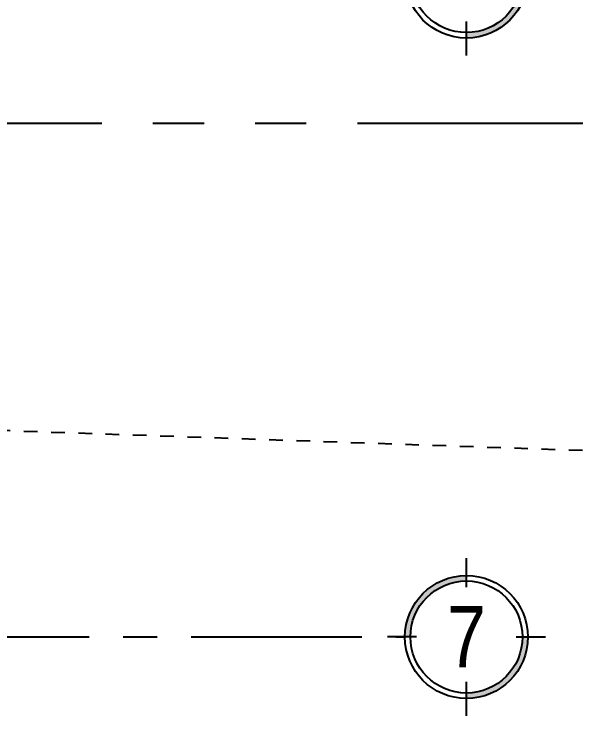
# Model space of a CAD drawing. Extents: x -28 to 149, y -33 to 76.
# Drawn here: x 57.14 to 61.26, y 3.7 to 8.85 of the extents above; entities that cross this region are included whole.
import ezdxf
from ezdxf.enums import TextEntityAlignment as Align

# ---------------------------------------------------------------- set-up
doc = ezdxf.new("R2010")
doc.units = 0
for name, pattern in [('CENTER', [2, 1.25, -0.25, 0.25, -0.25]), ('PHANTOM2', [1.25, 0.625, -0.125, 0.125, -0.125, 0.125, -0.125]), ('STYLE_01', [0.15000000000000002, 0.1, -0.05000000000000002])]:
    doc.linetypes.add(name, pattern=pattern)
for name, color, linetype in [('arq-ejes-circulo', 3, 'Continuous'), ('arq-ejes-principales', 1, 'CENTER'), ('arq-ejes-text', 2, 'Continuous'), ('arq-indicacion de corte', 5, 'PHANTOM2'), ('arq-proyeccion', 251, 'STYLE_01')]:
    doc.layers.add(name, color=color, linetype=linetype)
doc.styles.add('dape 2', font='ARIALN.TTF', dxfattribs={"height": 2.5})

# ---------------------------------------------------------------- blocks, each defined once
blk = doc.blocks.new('*U156')
at = {"linetype": 'Continuous'}
h = blk.add_hatch(color=251, dxfattribs=at)
h.paths.add_polyline_path([(0.164341315771948, 0.3260026756610838), (0.1803413157719004, 0.3260026756610838, -0.4142135623730953), (-2.842170943040401e-14, 0.1456613598895063), (-2.842170943040401e-14, 0.1616613598894587, 0.4142135623730941)])
h.paths.add_polyline_path([(-0.1643413157716328, 0.3260026756610838), (-0.1803413157715852, 0.3260026756610838, -0.4142135623730953), (-7.751375299201092e-15, 0.5063439914326612), (-7.751375299201092e-15, 0.4903439914327088, 0.4142135623730941)])
for p, q in [((-7.751375299201092e-15, 0.5577044518995478), (-7.751375299201092e-15, 0.4724192812558224)), ((-7.751375299201092e-15, 0.5432224337027062), (-7.751375299201092e-15, 0.4579372630589809)), ((-0.146416605594417, 0.3260026756610824), (-0.231701776238473, 0.3260026756610824)), ((0.1464166055944015, 0.3260026756610824), (0.2317017762384575, 0.3260026756610824)), ((-2.842170943040401e-14, 0.1795860700663425), (-2.842170943040401e-14, 0.09430089942261718))]:
    blk.add_line(p, q, dxfattribs=at)
at = {"linetype": 'CENTER', "ltscale": 0.7}
blk.add_line((2.842170943040401e-14, 0.1456613598894219), (-2.842170943040401e-14, 0.1456613598894236), dxfattribs=at)
at = {"linetype": 'Continuous'}
for radius in [0.1803413157717003, 0.1643413157717002]:
    blk.add_circle((-7.751375299201092e-15, 0.3260026756611238), radius, dxfattribs=at)

msp = doc.modelspace()

# ---------------------------------------------------------------- linework, layer by layer
at = {"layer": 'arq-ejes-principales'}
msp.add_line((-5.559265674839601, 4.281175755253862), (60.00810302646561, 4.281175755253784), dxfattribs=at)
at = {"layer": 'arq-indicacion de corte', "ltscale": 3}
msp.add_line((-7.840600562357217, 8.050000016309387), (63.7999734652688, 8.050000016309632), dxfattribs=at)
at = {"layer": 'arq-proyeccion'}
msp.add_line((62.3097294247403, 5.613609288487673), (56.31137889164273, 5.819617359084276), dxfattribs=at)

# ---------------------------------------------------------------- block references
at = {"layer": 'arq-ejes-circulo', "rotation": 180}
for p, xscale, yscale, zscale in [((60.45895631589489, 9.9400066891587), 2.5, 2.5, 2.5), ((60.45895631589485, 5.096182444406558), 2.499999999999993, 2.499999999999993, 2.499999999999993)]:
    msp.add_blockref('*U156', p, dxfattribs=dict(at, xscale=xscale, yscale=yscale, zscale=zscale))

# ---------------------------------------------------------------- texts
at = {"layer": 'arq-ejes-text', "style": 'dape 2'}
msp.add_text('7', height=0.45, dxfattribs=at).set_placement((60.45913123317424, 4.283025584362754), align=Align.MIDDLE)

doc.saveas('drawing.dxf')
